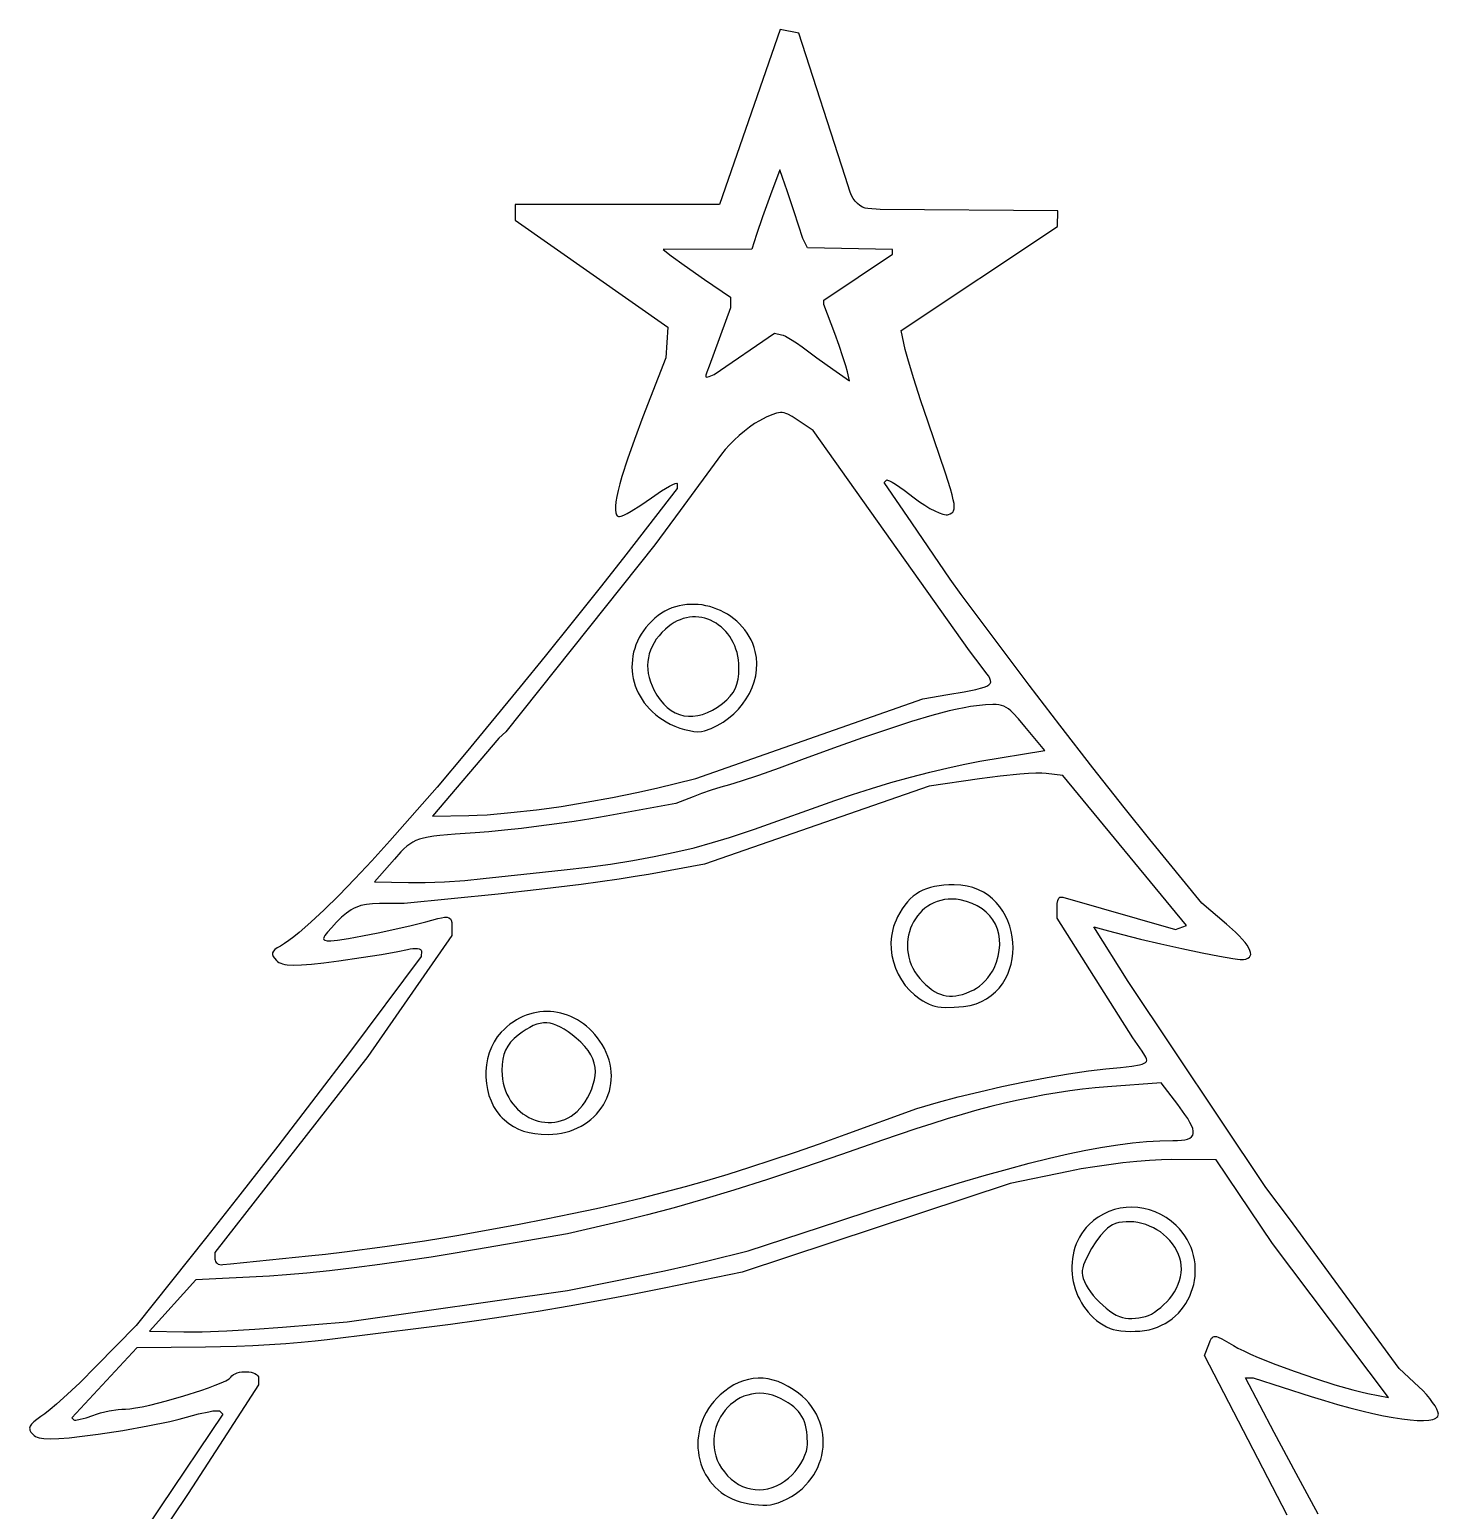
# Model space of a CAD drawing. Extents: x 0.91 to 4.59, y 1.46 to 6.32.
# Drawn here: x 1.56 to 3.913, y 3.852 to 6.323 of the extents above; entities that cross this region are included whole.
import ezdxf

# ---------------------------------------------------------------- set-up
doc = ezdxf.new("R2010")
doc.units = 0
doc.layers.add('LAYER_1', color=18, linetype='CONTINUOUS')

msp = doc.modelspace()

# ---------------------------------------------------------------- linework, layer by layer
at = {"layer": 'LAYER_1'}
for points in [[(3.7117, 3.8454), (3.6751, 3.9129), (3.6385, 3.9818), (3.5904, 4.0729), (3.6032, 4.0729), (3.7004, 4.0418), (3.7227, 4.0348), (3.7443, 4.0285), (3.765, 4.0228), (3.7846, 4.0177), (3.8033, 4.0133), (3.8208, 4.0096), (3.837, 4.0066), (3.8519, 4.0042), (3.8654, 4.0026), (3.8774, 4.0017), (3.8878, 4.0016), (3.8965, 4.0022), (3.9035, 4.0035), (3.9062, 4.0045), (3.9085, 4.0056), (3.9103, 4.007), (3.9116, 4.0085), (3.9124, 4.0103), (3.9127, 4.0122), (3.912, 4.0159), (3.9101, 4.0205), (3.9071, 4.0259), (3.9031, 4.0319), (3.8982, 4.0383), (3.8926, 4.0449), (3.8865, 4.0515), (3.8799, 4.0579), (3.8472, 4.0885), (3.6642, 4.3385), (3.6243, 4.3906), (3.3949, 4.7344), (3.3376, 4.8259), (3.3621, 4.8188), (3.3853, 4.8126), (3.4153, 4.8053), (3.4492, 4.7974), (3.4844, 4.7896), (3.518, 4.7824), (3.5473, 4.7766), (3.5695, 4.7726), (3.5771, 4.7715), (3.5819, 4.7711), (3.587, 4.7712), (3.5912, 4.7719), (3.5946, 4.7731), (3.597, 4.7748), (3.5986, 4.777), (3.5993, 4.7796), (3.5991, 4.7828), (3.5981, 4.7863), (3.5962, 4.7903), (3.5934, 4.7948), (3.5898, 4.7996), (3.5853, 4.8049), (3.58, 4.8106), (3.5739, 4.8167), (3.5591, 4.8301), (3.5179, 4.8653), (3.4308, 4.9717), (3.3879, 5.0249), (3.3357, 5.0912), (3.2807, 5.1621), (3.2296, 5.2292), (3.1156, 5.3802), (3.0975, 5.4062), (3.0332, 5.4998), (2.987, 5.5674), (2.991, 5.5714), (2.9916, 5.5716), (2.9927, 5.5715), (2.9959, 5.5703), (3.0005, 5.5679), (3.0063, 5.5644), (3.0206, 5.5546), (3.0374, 5.5419), (3.0462, 5.5353), (3.055, 5.5293), (3.0636, 5.5241), (3.0717, 5.5199), (3.079, 5.5166), (3.0855, 5.5145), (3.0907, 5.5136), (3.0929, 5.5136), (3.0946, 5.514), (3.0975, 5.5152), (3.1, 5.5165), (3.1019, 5.5181), (3.1033, 5.5203), (3.1042, 5.5232), (3.1044, 5.5271), (3.1039, 5.5321), (3.1026, 5.5386), (3.1006, 5.5468), (3.0978, 5.5568), (3.0894, 5.5832), (3.0605, 5.6679), (3.0479, 5.7052), (3.0366, 5.7405), (3.0277, 5.7699), (3.0226, 5.7893), (3.0156, 5.8209), (3.2766, 5.9948), (3.2773, 6.0208), (2.9804, 6.023), (2.9598, 6.0245), (2.9554, 6.0254), (2.951, 6.0271), (2.9467, 6.0297), (2.9427, 6.033), (2.939, 6.037), (2.9357, 6.0415), (2.9329, 6.0466), (2.9307, 6.0521), (2.9221, 6.0781), (2.845, 6.3174), (2.8137, 6.3233), (2.7123, 6.0312), (2.371, 6.0312), (2.3713, 6.0052), (2.6262, 5.8267), (2.6229, 5.7752), (2.5844, 5.6768), (2.5702, 5.6392), (2.5585, 5.6061), (2.5495, 5.5776), (2.546, 5.5651), (2.5431, 5.5539), (2.541, 5.5439), (2.5395, 5.5351), (2.5387, 5.5277), (2.5386, 5.5215), (2.5391, 5.5167), (2.5404, 5.5132), (2.5414, 5.512), (2.5424, 5.5111), (2.5437, 5.5106), (2.5452, 5.5104), (2.5481, 5.5111), (2.5525, 5.5129), (2.5583, 5.5158), (2.5651, 5.5196), (2.581, 5.5296), (2.5986, 5.5417), (2.6154, 5.5533), (2.6291, 5.5615), (2.6344, 5.5642), (2.6384, 5.5658), (2.6409, 5.5661), (2.6415, 5.5658), (2.6417, 5.5652), (2.6416, 5.5573), (2.5558, 5.4466), (2.5153, 5.3949), (2.4686, 5.3362), (2.4215, 5.2776), (2.3797, 5.2263), (2.2893, 5.1167), (2.2408, 5.0586), (2.1617, 4.9694), (2.1317, 4.9361), (2.1033, 4.9056), (2.0768, 4.8781), (2.0523, 4.8539), (2.0302, 4.8332), (2.0104, 4.8161), (2.0016, 4.809), (1.9934, 4.8029), (1.9859, 4.7977), (1.9792, 4.7936), (1.974, 4.7905), (1.9701, 4.7876), (1.9675, 4.7849), (1.9661, 4.7822), (1.9659, 4.7794), (1.967, 4.7764), (1.9691, 4.7732), (1.9724, 4.7696), (1.9744, 4.7678), (1.9768, 4.7662), (1.9796, 4.7649), (1.9828, 4.7638), (1.9865, 4.7629), (1.9907, 4.7623), (2.0012, 4.7618), (2.0145, 4.7622), (2.0312, 4.7635), (2.0517, 4.7658), (2.0765, 4.769), (2.1139, 4.7743), (2.1479, 4.7796), (2.175, 4.7843), (2.1913, 4.7877), (2.196, 4.7888), (2.2004, 4.7895), (2.2044, 4.7897), (2.2078, 4.7896), (2.2107, 4.789), (2.2128, 4.7881), (2.2141, 4.7868), (2.2146, 4.7851), (2.2144, 4.776), (2.0943, 4.616), (2.0383, 4.5422), (1.9747, 4.4595), (1.9114, 4.3781), (1.8561, 4.308), (1.7382, 4.1601), (1.6718, 4.0923), (1.644, 4.0647), (1.6172, 4.0396), (1.6053, 4.0289), (1.5947, 4.0198), (1.5859, 4.0128), (1.5793, 4.0081), (1.5725, 4.0035), (1.5672, 3.9994), (1.5635, 3.9957), (1.5612, 3.9923), (1.5606, 3.9906), (1.5604, 3.989), (1.5605, 3.9873), (1.5609, 3.9857), (1.5627, 3.9823), (1.5658, 3.9786), (1.5678, 3.9768), (1.5702, 3.9752), (1.5729, 3.9739), (1.5762, 3.9728), (1.58, 3.972), (1.5844, 3.9714), (1.5952, 3.9709), (1.6091, 3.9714), (1.6267, 3.9729), (1.6484, 3.9754), (1.6748, 3.9788), (1.7162, 3.9851), (1.7579, 3.9926), (1.7948, 4.0002), (1.81, 4.0038), (1.8222, 4.0071), (1.8423, 4.0126), (1.8596, 4.0163), (1.8665, 4.0175), (1.8721, 4.018), (1.876, 4.018), (1.8773, 4.0177), (1.878, 4.0173), (1.883, 4.0123), (1.779, 3.8577), (1.7186, 3.7681)], [(3.66, 3.8438), (3.522, 4.11), (3.5292, 4.1287), (3.5317, 4.1346), (3.534, 4.1388), (3.5353, 4.1402), (3.5367, 4.1412), (3.5384, 4.1418), (3.5403, 4.1419), (3.5424, 4.1416), (3.5449, 4.1408), (3.5512, 4.138), (3.5703, 4.1268), (3.578, 4.1225), (3.5877, 4.1177), (3.5991, 4.1125), (3.612, 4.1069), (3.6414, 4.0952), (3.6737, 4.0832), (3.7072, 4.0717), (3.7398, 4.0613), (3.7696, 4.0528), (3.7829, 4.0494), (3.7947, 4.0468), (3.8291, 4.0398), (3.6354, 4.297), (3.5417, 4.4368), (3.4672, 4.4372), (3.4502, 4.4368), (3.4305, 4.4357), (3.4089, 4.4339), (3.3859, 4.4315), (3.3624, 4.4286), (3.339, 4.4252), (3.3164, 4.4215), (3.2953, 4.4175), (3.1979, 4.3975), (2.75, 4.2492), (2.6198, 4.2227), (2.5668, 4.2122), (2.5138, 4.2021), (2.4613, 4.1927), (2.4096, 4.1838), (2.3591, 4.1757), (2.3102, 4.1683), (2.2633, 4.1618), (2.2188, 4.1561), (2.0573, 4.1362), (2.0372, 4.134), (2.0139, 4.1318), (1.9882, 4.1298), (1.9611, 4.128), (1.9333, 4.1265), (1.9056, 4.1253), (1.879, 4.1244), (1.8542, 4.1239), (1.7396, 4.1227), (1.6308, 4.0063), (1.6343, 4.0029), (1.6355, 4.0024), (1.6378, 4.0024), (1.645, 4.0036), (1.6547, 4.0062), (1.6659, 4.0101), (1.6721, 4.0123), (1.6789, 4.0143), (1.6935, 4.0177), (1.708, 4.02), (1.7145, 4.0206), (1.7204, 4.0208), (1.7278, 4.0213), (1.7373, 4.0226), (1.7485, 4.0247), (1.761, 4.0274), (1.7888, 4.0344), (1.8181, 4.0427), (1.8462, 4.0517), (1.859, 4.0561), (1.8704, 4.0604), (1.8802, 4.0644), (1.8881, 4.0681), (1.8936, 4.0713), (1.8954, 4.0727), (1.8965, 4.0739), (1.8983, 4.0762), (1.9008, 4.0782), (1.9037, 4.0798), (1.9071, 4.0811), (1.9108, 4.0821), (1.9147, 4.0827), (1.9186, 4.0831), (1.9226, 4.0831), (1.9265, 4.0828), (1.9302, 4.0822), (1.9336, 4.0813), (1.9366, 4.0801), (1.9391, 4.0786), (1.9411, 4.0768), (1.9423, 4.0747), (1.9427, 4.0724), (1.9427, 4.0614), (1.8776, 3.9604), (1.8252, 3.8799), (1.7707, 3.7984)]]:
    msp.add_lwpolyline(points, dxfattribs=at)
for points in [[(2.9294, 5.7371), (2.926, 5.7523), (2.9233, 5.762), (2.9184, 5.7773), (2.912, 5.7959), (2.9047, 5.8159), (2.8867, 5.8643), (2.8867, 5.8715), (3.0013, 5.9485), (3.0013, 5.9563), (2.8592, 5.9592), (2.8514, 5.9749), (2.837, 6.0191), (2.8254, 6.0542), (2.8177, 6.0764), (2.8129, 6.0894), (2.7973, 6.0478), (2.7841, 6.0111), (2.7741, 5.9814), (2.7665, 5.9566), (2.6185, 5.9564), (2.6315, 5.946), (2.6533, 5.9301), (2.6875, 5.9062), (2.7305, 5.8766), (2.7305, 5.8589), (2.6952, 5.7613), (2.6911, 5.7513), (2.6895, 5.7466), (2.6893, 5.745), (2.6895, 5.744), (2.6902, 5.7435), (2.6914, 5.7434), (2.6952, 5.7445), (2.7035, 5.7476), (2.8043, 5.8169), (2.8159, 5.814), (2.8187, 5.8131), (2.8223, 5.8115), (2.8309, 5.8068), (2.8408, 5.8006), (2.8506, 5.7936), (2.8751, 5.7755), (2.9015, 5.7566)], [(2.4479, 5.0267), (2.4895, 5.0335), (2.5334, 5.0416), (2.5744, 5.0498), (2.6072, 5.0572), (2.6727, 5.0734), (3.0521, 5.2065), (3.0938, 5.2135), (3.1207, 5.2181), (3.1406, 5.222), (3.1482, 5.2238), (3.1542, 5.2256), (3.1588, 5.2274), (3.1622, 5.2294), (3.1642, 5.2317), (3.1651, 5.2341), (3.165, 5.237), (3.1638, 5.2402), (3.1618, 5.2439), (3.1589, 5.2482), (3.1511, 5.2586), (3.1297, 5.2865), (2.8689, 5.6544), (2.8421, 5.672), (2.8336, 5.6774), (2.8264, 5.6812), (2.8232, 5.6826), (2.8201, 5.6835), (2.817, 5.684), (2.8139, 5.6841), (2.8107, 5.6838), (2.8074, 5.6831), (2.7997, 5.6805), (2.7904, 5.6762), (2.7789, 5.6703), (2.771, 5.6657), (2.7626, 5.6599), (2.7539, 5.6533), (2.7452, 5.646), (2.7368, 5.6382), (2.7289, 5.6303), (2.7217, 5.6223), (2.7156, 5.6146), (2.6465, 5.5208), (2.6044, 5.4635), (2.3558, 5.151), (2.3438, 5.1406), (2.2329, 5.0104), (2.2936, 5.0114), (2.3076, 5.0119), (2.3245, 5.0129), (2.3639, 5.0163), (2.4067, 5.0211), (2.4278, 5.0238)], [(2.6301, 5.1642), (2.638, 5.1606), (2.646, 5.1575), (2.6541, 5.155), (2.662, 5.1532), (2.6695, 5.1519), (2.6763, 5.1514), (2.6824, 5.1516), (2.6874, 5.1526), (2.6983, 5.1566), (2.7086, 5.1615), (2.7184, 5.1673), (2.7276, 5.1738), (2.736, 5.181), (2.7438, 5.1888), (2.7508, 5.1972), (2.757, 5.206), (2.7624, 5.2153), (2.7668, 5.2249), (2.7703, 5.2347), (2.7728, 5.2448), (2.7743, 5.2549), (2.7747, 5.2651), (2.7739, 5.2753), (2.7731, 5.2804), (2.772, 5.2854), (2.7701, 5.292), (2.7678, 5.2984), (2.765, 5.3046), (2.7619, 5.3105), (2.7584, 5.3161), (2.7545, 5.3215), (2.7504, 5.3265), (2.7459, 5.3313), (2.7412, 5.3358), (2.7362, 5.34), (2.731, 5.3439), (2.7255, 5.3474), (2.7199, 5.3506), (2.7141, 5.3536), (2.7081, 5.3561), (2.7021, 5.3583), (2.6959, 5.3602), (2.6896, 5.3617), (2.6833, 5.3629), (2.6769, 5.3636), (2.6705, 5.364), (2.6641, 5.364), (2.6577, 5.3636), (2.6513, 5.3628), (2.645, 5.3616), (2.6388, 5.36), (2.6327, 5.358), (2.6268, 5.3555), (2.6209, 5.3526), (2.6153, 5.3492), (2.6098, 5.3454), (2.6046, 5.3411), (2.5991, 5.3361), (2.5941, 5.3309), (2.5895, 5.3255), (2.5853, 5.3199), (2.5816, 5.3142), (2.5782, 5.3084), (2.5753, 5.3024), (2.5728, 5.2964), (2.5707, 5.2903), (2.569, 5.2841), (2.5677, 5.2779), (2.5668, 5.2716), (2.5663, 5.2653), (2.5662, 5.259), (2.5665, 5.2528), (2.5672, 5.2466), (2.5683, 5.2404), (2.5698, 5.2343), (2.5717, 5.2282), (2.5739, 5.2223), (2.5766, 5.2165), (2.5796, 5.2108), (2.583, 5.2052), (2.5867, 5.1998), (2.5909, 5.1946), (2.5954, 5.1895), (2.6003, 5.1847), (2.6055, 5.1801), (2.6111, 5.1757), (2.6171, 5.1716), (2.6234, 5.1677)], [(2.7173, 5.1987), (2.7244, 5.2047), (2.7303, 5.2108), (2.7351, 5.2171), (2.7388, 5.2238), (2.7415, 5.231), (2.7434, 5.239), (2.7445, 5.2479), (2.7448, 5.2579), (2.7446, 5.2646), (2.744, 5.2711), (2.7429, 5.2774), (2.7416, 5.2835), (2.7398, 5.2893), (2.7377, 5.2949), (2.7353, 5.3002), (2.7326, 5.3053), (2.7296, 5.3101), (2.7263, 5.3146), (2.7228, 5.3188), (2.7191, 5.3227), (2.7151, 5.3263), (2.7109, 5.3295), (2.7066, 5.3325), (2.7021, 5.335), (2.6974, 5.3373), (2.6926, 5.3392), (2.6877, 5.3407), (2.6827, 5.3418), (2.6777, 5.3426), (2.6725, 5.3429), (2.6674, 5.3429), (2.6622, 5.3424), (2.657, 5.3415), (2.6518, 5.3402), (2.6466, 5.3384), (2.6415, 5.3362), (2.6365, 5.3335), (2.6315, 5.3304), (2.6266, 5.3267), (2.6219, 5.3226), (2.6163, 5.3171), (2.6113, 5.3114), (2.6068, 5.3056), (2.603, 5.2996), (2.5997, 5.2935), (2.5971, 5.2874), (2.595, 5.2811), (2.5935, 5.2747), (2.5926, 5.2683), (2.5923, 5.2617), (2.5926, 5.2551), (2.5934, 5.2484), (2.5949, 5.2417), (2.597, 5.2349), (2.5997, 5.228), (2.6029, 5.2211), (2.6079, 5.2123), (2.6133, 5.2045), (2.6191, 5.1976), (2.6252, 5.1918), (2.6317, 5.1868), (2.6385, 5.1829), (2.6455, 5.18), (2.6528, 5.178), (2.6603, 5.1771), (2.668, 5.1771), (2.6759, 5.1782), (2.684, 5.1802), (2.6922, 5.1833), (2.7005, 5.1874), (2.7089, 5.1925)], [(2.3177, 4.9061), (2.3854, 4.9136), (2.4531, 4.9208), (2.4922, 4.9253), (2.5304, 4.9304), (2.5674, 4.9363), (2.6032, 4.9429), (2.6375, 4.9501), (2.67, 4.9578), (2.7007, 4.9662), (2.7292, 4.975), (2.7708, 4.9888), (2.9047, 5.0365), (2.9344, 5.0467), (2.966, 5.0567), (2.9985, 5.0665), (3.0313, 5.0756), (3.0633, 5.084), (3.0939, 5.0913), (3.1221, 5.0974), (3.1471, 5.102), (3.2555, 5.1199), (3.2223, 5.1601), (3.2116, 5.1729), (3.2027, 5.1825), (3.1987, 5.1862), (3.1948, 5.1894), (3.191, 5.1919), (3.1871, 5.1938), (3.183, 5.1953), (3.1787, 5.1963), (3.174, 5.1968), (3.1688, 5.197), (3.1567, 5.1964), (3.1414, 5.1947), (3.1316, 5.1933), (3.1208, 5.1914), (3.1089, 5.189), (3.0959, 5.186), (3.0667, 5.1782), (3.0329, 5.1682), (2.9944, 5.1559), (2.9511, 5.1412), (2.9026, 5.124), (2.849, 5.1042), (2.8121, 5.0908), (2.7772, 5.0785), (2.7483, 5.0688), (2.7292, 5.0629), (2.7147, 5.0587), (2.6985, 5.0536), (2.6825, 5.0481), (2.6686, 5.0429), (2.6393, 5.0313), (2.523, 5.0103), (2.4975, 5.006), (2.4698, 5.0017), (2.4406, 4.9975), (2.4108, 4.9936), (2.3815, 4.99), (2.3534, 4.9869), (2.3274, 4.9845), (2.3046, 4.9827), (2.2711, 4.9804), (2.2455, 4.9782), (2.2351, 4.977), (2.2261, 4.9756), (2.2183, 4.9739), (2.2114, 4.972), (2.2054, 4.9697), (2.2, 4.967), (2.195, 4.9638), (2.1902, 4.9601), (2.1854, 4.9558), (2.1805, 4.9508), (2.1695, 4.9385), (2.1365, 4.901), (2.1933, 4.8997), (2.2206, 4.8998), (2.2532, 4.901), (2.2869, 4.9032)], [(1.8958, 4.2631), (2.026, 4.2764), (2.0547, 4.2795), (2.0861, 4.2832), (2.1535, 4.292), (2.2199, 4.3017), (2.2501, 4.3065), (2.277, 4.3111), (2.3776, 4.3295), (2.4231, 4.3383), (2.4661, 4.347), (2.5068, 4.3556), (2.5457, 4.3644), (2.5832, 4.3733), (2.6196, 4.3825), (2.6554, 4.3921), (2.691, 4.4022), (2.7268, 4.4129), (2.7631, 4.4243), (2.8003, 4.4365), (2.839, 4.4496), (2.8793, 4.4637), (2.9219, 4.479), (3.0417, 4.5223), (3.0781, 4.5328), (3.1108, 4.5417), (3.1464, 4.5505), (3.1837, 4.559), (3.2217, 4.5669), (3.2592, 4.574), (3.2951, 4.5802), (3.3282, 4.5851), (3.3573, 4.5885), (3.3821, 4.591), (3.4006, 4.5932), (3.4135, 4.5954), (3.4181, 4.5966), (3.4215, 4.5979), (3.4238, 4.5994), (3.4252, 4.6011), (3.4257, 4.6031), (3.4254, 4.6054), (3.4244, 4.608), (3.4227, 4.611), (3.4178, 4.6183), (3.4023, 4.6406), (3.276, 4.8403), (3.276, 4.8576), (3.2764, 4.8644), (3.2774, 4.8699), (3.2789, 4.8736), (3.2798, 4.8746), (3.2808, 4.875), (3.2855, 4.875), (3.4736, 4.8211), (3.4922, 4.8281), (3.2855, 5.0781), (3.2578, 5.0816), (3.2506, 5.0821), (3.2405, 5.082), (3.228, 5.0815), (3.2137, 5.0805), (3.1811, 5.0774), (3.1464, 5.0729), (3.0625, 5.0607), (2.6875, 4.9301), (2.5938, 4.9132), (2.5717, 4.9095), (2.545, 4.9054), (2.4814, 4.8966), (2.4114, 4.8879), (2.343, 4.8804), (2.186, 4.8646), (2.1444, 4.8646), (2.133, 4.8642), (2.1228, 4.8631), (2.1137, 4.8612), (2.1094, 4.8598), (2.1053, 4.8581), (2.1012, 4.8562), (2.0973, 4.854), (2.0894, 4.8486), (2.0814, 4.8417), (2.0729, 4.8333), (2.0642, 4.8241), (2.0578, 4.8169), (2.0536, 4.8114), (2.0523, 4.8092), (2.0515, 4.8074), (2.0512, 4.806), (2.0515, 4.8048), (2.0522, 4.8039), (2.0535, 4.8032), (2.0574, 4.8024), (2.0632, 4.8023), (2.0746, 4.8034), (2.0929, 4.8062), (2.1162, 4.8105), (2.1426, 4.8158), (2.1703, 4.8217), (2.1974, 4.8279), (2.222, 4.8339), (2.2422, 4.8394), (2.2483, 4.8409), (2.2533, 4.8417), (2.2574, 4.8417), (2.2606, 4.8409), (2.2629, 4.8392), (2.2645, 4.8366), (2.2653, 4.8331), (2.2656, 4.8286), (2.2656, 4.811), (2.1252, 4.6094), (1.8698, 4.2819), (1.8698, 4.2711), (1.8701, 4.269), (1.8708, 4.2671), (1.872, 4.2654), (1.8736, 4.264), (1.8755, 4.2628), (1.8778, 4.2621), (1.8802, 4.2617), (1.8828, 4.2618)], [(3.0677, 4.6944), (3.0716, 4.6932), (3.0767, 4.6923), (3.0827, 4.6917), (3.0895, 4.6913), (3.1044, 4.6914), (3.1121, 4.6919), (3.1198, 4.6927), (3.1306, 4.6946), (3.1407, 4.6974), (3.1499, 4.7011), (3.1584, 4.7057), (3.1661, 4.711), (3.1731, 4.7169), (3.1793, 4.7235), (3.1848, 4.7307), (3.1895, 4.7383), (3.1935, 4.7464), (3.1968, 4.7548), (3.1993, 4.7635), (3.2011, 4.7724), (3.2021, 4.7815), (3.2025, 4.7906), (3.2022, 4.7998), (3.2011, 4.809), (3.1994, 4.818), (3.1969, 4.8268), (3.1938, 4.8355), (3.19, 4.8438), (3.1855, 4.8517), (3.1803, 4.8592), (3.1745, 4.8662), (3.168, 4.8726), (3.1608, 4.8784), (3.153, 4.8834), (3.1445, 4.8877), (3.1354, 4.8912), (3.1257, 4.8937), (3.1153, 4.8953), (3.1043, 4.8958), (3.0953, 4.8957), (3.0869, 4.8952), (3.079, 4.8943), (3.0715, 4.893), (3.0646, 4.8914), (3.058, 4.8893), (3.0519, 4.8868), (3.0461, 4.8839), (3.0407, 4.8804), (3.0355, 4.8766), (3.0307, 4.8722), (3.0261, 4.8673), (3.0217, 4.8618), (3.0175, 4.8558), (3.0135, 4.8493), (3.0096, 4.8422), (3.0071, 4.837), (3.005, 4.8318), (3.0031, 4.8265), (3.0016, 4.8211), (3.0004, 4.8157), (2.9995, 4.8103), (2.9985, 4.7994), (2.9988, 4.7885), (3.0001, 4.7776), (3.0026, 4.767), (3.0061, 4.7566), (3.0106, 4.7466), (3.0161, 4.737), (3.0225, 4.728), (3.0299, 4.7196), (3.0381, 4.712), (3.0472, 4.7052), (3.052, 4.7021), (3.0571, 4.6993), (3.0623, 4.6967)], [(3.1368, 4.7205), (3.1415, 4.7232), (3.1464, 4.7267), (3.1512, 4.7309), (3.156, 4.7356), (3.1604, 4.7407), (3.1644, 4.746), (3.1679, 4.7514), (3.1707, 4.7568), (3.1747, 4.7668), (3.1777, 4.7767), (3.1795, 4.7864), (3.1803, 4.7958), (3.18, 4.8049), (3.1787, 4.8137), (3.1764, 4.822), (3.1731, 4.8299), (3.1689, 4.8372), (3.1637, 4.844), (3.1576, 4.8502), (3.1507, 4.8558), (3.1428, 4.8606), (3.1342, 4.8648), (3.1247, 4.8681), (3.1144, 4.8706), (3.1075, 4.8716), (3.1007, 4.872), (3.0941, 4.8719), (3.0878, 4.8712), (3.0817, 4.8699), (3.0759, 4.8682), (3.0703, 4.8659), (3.0649, 4.8632), (3.0599, 4.8601), (3.0552, 4.8566), (3.0508, 4.8527), (3.0467, 4.8485), (3.0429, 4.844), (3.0395, 4.8391), (3.0364, 4.8341), (3.0337, 4.8287), (3.0314, 4.8232), (3.0295, 4.8175), (3.028, 4.8116), (3.027, 4.8056), (3.0263, 4.7996), (3.0261, 4.7934), (3.0264, 4.7872), (3.0271, 4.781), (3.0284, 4.7748), (3.0301, 4.7686), (3.0323, 4.7625), (3.0351, 4.7565), (3.0384, 4.7506), (3.0422, 4.7448), (3.0466, 4.7393), (3.0516, 4.7339), (3.0567, 4.7291), (3.0616, 4.7248), (3.0665, 4.7211), (3.0714, 4.7179), (3.0762, 4.7152), (3.0811, 4.7131), (3.086, 4.7115), (3.091, 4.7105), (3.0961, 4.71), (3.1013, 4.7099), (3.1067, 4.7104), (3.1122, 4.7115), (3.118, 4.713), (3.124, 4.715), (3.1303, 4.7175)], [(2.3532, 4.5034), (2.3608, 4.4974), (2.3686, 4.4923), (2.3767, 4.4882), (2.3853, 4.4848), (2.3944, 4.4823), (2.4042, 4.4805), (2.4148, 4.4795), (2.4262, 4.4792), (2.434, 4.4794), (2.4415, 4.4801), (2.4487, 4.4812), (2.4558, 4.4828), (2.4626, 4.4848), (2.4691, 4.4871), (2.4754, 4.4899), (2.4814, 4.493), (2.4871, 4.4964), (2.4926, 4.5002), (2.4977, 4.5042), (2.5025, 4.5086), (2.507, 4.5132), (2.5111, 4.518), (2.515, 4.5231), (2.5184, 4.5285), (2.5215, 4.534), (2.5242, 4.5397), (2.5265, 4.5456), (2.5284, 4.5516), (2.5299, 4.5577), (2.531, 4.564), (2.5316, 4.5703), (2.5318, 4.5768), (2.5316, 4.5833), (2.5309, 4.5898), (2.5297, 4.5964), (2.528, 4.603), (2.5259, 4.6095), (2.5232, 4.6161), (2.5201, 4.6226), (2.5164, 4.629), (2.5125, 4.6349), (2.5084, 4.6405), (2.5042, 4.6458), (2.4997, 4.6507), (2.4951, 4.6553), (2.4903, 4.6596), (2.4853, 4.6635), (2.4802, 4.6671), (2.475, 4.6704), (2.4697, 4.6733), (2.4642, 4.6759), (2.4587, 4.6782), (2.4531, 4.6801), (2.4474, 4.6816), (2.4417, 4.6829), (2.4359, 4.6837), (2.4301, 4.6843), (2.4243, 4.6845), (2.4185, 4.6843), (2.4126, 4.6838), (2.4068, 4.6829), (2.4011, 4.6817), (2.3953, 4.6801), (2.3897, 4.6782), (2.3841, 4.6759), (2.3785, 4.6732), (2.3731, 4.6702), (2.3677, 4.6668), (2.3625, 4.6631), (2.3574, 4.659), (2.3525, 4.6545), (2.3477, 4.6497), (2.3413, 4.642), (2.3359, 4.6337), (2.3314, 4.6247), (2.3278, 4.6152), (2.325, 4.6054), (2.3232, 4.5953), (2.3223, 4.585), (2.3222, 4.5746), (2.3231, 4.5644), (2.3248, 4.5542), (2.3273, 4.5444), (2.3308, 4.535), (2.3351, 4.526), (2.3403, 4.5177), (2.3463, 4.5102), (2.3496, 4.5067)], [(2.4836, 4.5274), (2.488, 4.5336), (2.492, 4.5404), (2.4957, 4.5477), (2.4989, 4.5553), (2.5015, 4.563), (2.5035, 4.5704), (2.5048, 4.5774), (2.5052, 4.5838), (2.5047, 4.5911), (2.5032, 4.5982), (2.5008, 4.6053), (2.4973, 4.6122), (2.4928, 4.6192), (2.4873, 4.626), (2.4807, 4.6329), (2.4732, 4.6397), (2.4661, 4.6454), (2.4594, 4.6505), (2.4529, 4.6547), (2.4468, 4.6583), (2.4408, 4.6611), (2.435, 4.6632), (2.4294, 4.6646), (2.4238, 4.6653), (2.4183, 4.6652), (2.4127, 4.6645), (2.4071, 4.663), (2.4013, 4.6608), (2.3954, 4.6579), (2.3894, 4.6544), (2.383, 4.6501), (2.3764, 4.6451), (2.3693, 4.639), (2.3634, 4.633), (2.3587, 4.6267), (2.355, 4.62), (2.3522, 4.6127), (2.3503, 4.6047), (2.3493, 4.5958), (2.349, 4.5859), (2.3492, 4.5786), (2.35, 4.5716), (2.3512, 4.5648), (2.3529, 4.5584), (2.3549, 4.5521), (2.3574, 4.5462), (2.3603, 4.5406), (2.3635, 4.5353), (2.3671, 4.5303), (2.3709, 4.5256), (2.375, 4.5213), (2.3794, 4.5173), (2.384, 4.5137), (2.3888, 4.5105), (2.3938, 4.5076), (2.399, 4.5052), (2.4043, 4.5031), (2.4097, 4.5014), (2.4152, 4.5002), (2.4207, 4.4994), (2.4263, 4.4991), (2.4319, 4.4992), (2.4375, 4.4997), (2.4431, 4.5008), (2.4486, 4.5023), (2.4541, 4.5043), (2.4594, 4.5068), (2.4646, 4.5099), (2.4696, 4.5135), (2.4745, 4.5176), (2.4792, 4.5222)], [(1.9829, 4.1574), (2.0907, 4.1665), (2.4583, 4.2189), (2.5417, 4.2353), (2.5794, 4.2429), (2.6204, 4.2517), (2.6598, 4.2604), (2.6927, 4.2681), (2.7604, 4.2846), (2.9115, 4.3343), (2.9671, 4.3526), (3.0191, 4.3692), (3.0674, 4.3844), (3.1124, 4.3981), (3.1543, 4.4104), (3.1932, 4.4214), (3.2295, 4.4311), (3.2632, 4.4395), (3.2947, 4.4468), (3.3241, 4.4529), (3.3517, 4.458), (3.3776, 4.462), (3.4021, 4.465), (3.4254, 4.4671), (3.4477, 4.4684), (3.4692, 4.4688), (3.4768, 4.4689), (3.4835, 4.4694), (3.4892, 4.4702), (3.4939, 4.4714), (3.4977, 4.4731), (3.5006, 4.4752), (3.5025, 4.4777), (3.5034, 4.4809), (3.5034, 4.4846), (3.5025, 4.4888), (3.5006, 4.4938), (3.4978, 4.4993), (3.4941, 4.5056), (3.4895, 4.5126), (3.4776, 4.529), (3.45, 4.5653), (3.3602, 4.5585), (3.3393, 4.5567), (3.3184, 4.5545), (3.2974, 4.5518), (3.2762, 4.5487), (3.2548, 4.5451), (3.233, 4.541), (3.211, 4.5364), (3.1884, 4.5313), (3.1654, 4.5256), (3.1418, 4.5194), (3.1176, 4.5125), (3.0927, 4.5051), (3.0669, 4.4971), (3.0404, 4.4885), (2.9844, 4.4693), (2.9163, 4.4455), (2.8523, 4.4237), (2.7923, 4.4039), (2.7364, 4.3861), (2.6844, 4.3703), (2.6364, 4.3565), (2.5923, 4.3447), (2.5521, 4.3348), (2.4583, 4.313), (2.2708, 4.281), (2.2307, 4.2744), (2.1884, 4.2681), (2.1452, 4.262), (2.1024, 4.2565), (2.0613, 4.2517), (2.0231, 4.2476), (1.9892, 4.2446), (1.9607, 4.2427), (1.8381, 4.2364), (1.7608, 4.151), (1.8179, 4.1497), (1.8316, 4.1496), (1.8486, 4.1498), (1.8899, 4.1514), (1.9365, 4.154)], [(3.3646, 4.1553), (3.3695, 4.1537), (3.3755, 4.1523), (3.3825, 4.1513), (3.39, 4.1507), (3.398, 4.1504), (3.4061, 4.1505), (3.4141, 4.1509), (3.4219, 4.1518), (3.4295, 4.1532), (3.4368, 4.1552), (3.4438, 4.1576), (3.4504, 4.1605), (3.4567, 4.1638), (3.4627, 4.1675), (3.4684, 4.1716), (3.4737, 4.1761), (3.4786, 4.181), (3.4831, 4.1861), (3.4873, 4.1915), (3.4911, 4.1972), (3.4945, 4.2032), (3.4975, 4.2093), (3.5001, 4.2156), (3.5023, 4.2221), (3.5041, 4.2288), (3.5054, 4.2355), (3.5063, 4.2423), (3.5068, 4.2492), (3.5068, 4.2562), (3.5063, 4.2631), (3.5054, 4.27), (3.504, 4.2769), (3.5021, 4.2837), (3.4997, 4.2904), (3.4968, 4.297), (3.4934, 4.3035), (3.4895, 4.3098), (3.4851, 4.3159), (3.4802, 4.3218), (3.4747, 4.3274), (3.4667, 4.3344), (3.4581, 4.3405), (3.4492, 4.3456), (3.4399, 4.3498), (3.4304, 4.3531), (3.4207, 4.3555), (3.4109, 4.357), (3.401, 4.3575), (3.3911, 4.3571), (3.3813, 4.3558), (3.3718, 4.3536), (3.3624, 4.3504), (3.3534, 4.3463), (3.3448, 4.3413), (3.3366, 4.3354), (3.329, 4.3285), (3.3245, 4.3237), (3.3204, 4.3186), (3.3167, 4.3133), (3.3134, 4.3078), (3.3105, 4.3021), (3.3079, 4.2963), (3.3058, 4.2903), (3.304, 4.2842), (3.3026, 4.278), (3.3016, 4.2718), (3.301, 4.2655), (3.3007, 4.2591), (3.3007, 4.2527), (3.3012, 4.2463), (3.3019, 4.24), (3.3031, 4.2337), (3.3045, 4.2274), (3.3063, 4.2213), (3.3085, 4.2152), (3.3109, 4.2093), (3.3137, 4.2035), (3.3168, 4.1979), (3.3202, 4.1925), (3.324, 4.1873), (3.328, 4.1823), (3.3324, 4.1775), (3.337, 4.173), (3.3419, 4.1688), (3.3472, 4.1649), (3.3527, 4.1614), (3.3585, 4.1582)], [(3.4286, 4.1771), (3.4334, 4.1794), (3.4386, 4.1824), (3.4439, 4.1862), (3.4493, 4.1904), (3.4545, 4.195), (3.4594, 4.1999), (3.4638, 4.2049), (3.4676, 4.2099), (3.4718, 4.2163), (3.4753, 4.2227), (3.4782, 4.229), (3.4805, 4.2354), (3.4821, 4.2417), (3.4831, 4.248), (3.4835, 4.2543), (3.4832, 4.2605), (3.4824, 4.2667), (3.4809, 4.2728), (3.4788, 4.2788), (3.476, 4.2848), (3.4726, 4.2907), (3.4687, 4.2965), (3.464, 4.3022), (3.4588, 4.3078), (3.4539, 4.3123), (3.4485, 4.3164), (3.4427, 4.3201), (3.4367, 4.3233), (3.4304, 4.3262), (3.4239, 4.3286), (3.4173, 4.3305), (3.4107, 4.332), (3.4041, 4.333), (3.3976, 4.3335), (3.3912, 4.3335), (3.385, 4.3329), (3.3792, 4.3319), (3.3737, 4.3303), (3.3686, 4.3281), (3.364, 4.3254), (3.3603, 4.3225), (3.3565, 4.319), (3.3487, 4.3103), (3.3409, 4.3), (3.3337, 4.2888), (3.3273, 4.2773), (3.3222, 4.2663), (3.3203, 4.2612), (3.3189, 4.2564), (3.318, 4.2521), (3.3177, 4.2483), (3.3182, 4.2437), (3.3195, 4.2387), (3.3216, 4.2334), (3.3245, 4.2278), (3.328, 4.2221), (3.332, 4.2163), (3.3365, 4.2105), (3.3414, 4.2048), (3.3467, 4.1993), (3.3521, 4.1941), (3.3577, 4.1892), (3.3634, 4.1848), (3.3691, 4.181), (3.3747, 4.1777), (3.3802, 4.1752), (3.3854, 4.1735), (3.3901, 4.1726), (3.3953, 4.1721), (3.4009, 4.172), (3.4067, 4.1724), (3.4125, 4.173), (3.4183, 4.1741), (3.4237, 4.1754)], [(2.747, 3.866), (2.7543, 3.8642), (2.7619, 3.8627), (2.7697, 3.8616), (2.7773, 3.8608), (2.7846, 3.8604), (2.7913, 3.8605), (2.7972, 3.861), (2.8021, 3.8619), (2.8102, 3.8644), (2.818, 3.8674), (2.8254, 3.8708), (2.8323, 3.8746), (2.8389, 3.8788), (2.8451, 3.8834), (2.8508, 3.8883), (2.8561, 3.8935), (2.861, 3.899), (2.8655, 3.9047), (2.8696, 3.9107), (2.8732, 3.9169), (2.8763, 3.9233), (2.879, 3.9299), (2.8813, 3.9366), (2.883, 3.9434), (2.8844, 3.9503), (2.8852, 3.9572), (2.8856, 3.9642), (2.8854, 3.9713), (2.8848, 3.9783), (2.8837, 3.9852), (2.8821, 3.9921), (2.8799, 3.9989), (2.8773, 4.0056), (2.8741, 4.0122), (2.8705, 4.0186), (2.8662, 4.0249), (2.8615, 4.0309), (2.8562, 4.0367), (2.8504, 4.0422), (2.844, 4.0474), (2.8355, 4.0534), (2.8271, 4.0586), (2.8187, 4.063), (2.8103, 4.0665), (2.8019, 4.0692), (2.7935, 4.071), (2.7852, 4.0721), (2.7769, 4.0723), (2.7687, 4.0717), (2.7605, 4.0702), (2.7524, 4.068), (2.7444, 4.0649), (2.7365, 4.061), (2.7287, 4.0562), (2.721, 4.0507), (2.7133, 4.0443), (2.7077, 4.0389), (2.7026, 4.0333), (2.698, 4.0274), (2.6938, 4.0214), (2.69, 4.0152), (2.6868, 4.0089), (2.6839, 4.0024), (2.6815, 3.9958), (2.6796, 3.9892), (2.6781, 3.9825), (2.677, 3.9758), (2.6764, 3.969), (2.6761, 3.9623), (2.6763, 3.9556), (2.677, 3.9489), (2.678, 3.9424), (2.6794, 3.9359), (2.6813, 3.9295), (2.6835, 3.9233), (2.6861, 3.9173), (2.6892, 3.9114), (2.6926, 3.9058), (2.6964, 3.9004), (2.7005, 3.8953), (2.7051, 3.8904), (2.71, 3.8858), (2.7153, 3.8816), (2.7209, 3.8777), (2.7269, 3.8742), (2.7333, 3.871), (2.74, 3.8683)], [(2.8338, 3.911), (2.8389, 3.9166), (2.8437, 3.9229), (2.8481, 3.9297), (2.8519, 3.9366), (2.855, 3.9435), (2.8574, 3.9502), (2.8589, 3.9565), (2.8594, 3.9622), (2.8589, 3.9763), (2.8582, 3.9826), (2.8572, 3.9885), (2.8559, 3.994), (2.8543, 3.9992), (2.8523, 4.004), (2.8499, 4.0085), (2.8472, 4.0127), (2.844, 4.0168), (2.8404, 4.0206), (2.8364, 4.0242), (2.8319, 4.0277), (2.8269, 4.0311), (2.8154, 4.0377), (2.808, 4.0411), (2.8007, 4.0437), (2.7934, 4.0455), (2.7863, 4.0466), (2.7793, 4.047), (2.7725, 4.0466), (2.7658, 4.0457), (2.7594, 4.0441), (2.7531, 4.042), (2.7471, 4.0393), (2.7414, 4.0361), (2.736, 4.0324), (2.7309, 4.0283), (2.7262, 4.0237), (2.7218, 4.0188), (2.7178, 4.0135), (2.7142, 4.008), (2.7111, 4.0021), (2.7084, 3.996), (2.7062, 3.9897), (2.7045, 3.9832), (2.7033, 3.9766), (2.7027, 3.9698), (2.7026, 3.963), (2.7032, 3.9561), (2.7044, 3.9492), (2.7062, 3.9424), (2.7087, 3.9356), (2.7119, 3.9288), (2.7157, 3.9222), (2.7204, 3.9158), (2.7258, 3.9095), (2.7316, 3.9039), (2.7377, 3.8991), (2.7441, 3.895), (2.7507, 3.8917), (2.7575, 3.8891), (2.7645, 3.8873), (2.7716, 3.8862), (2.7787, 3.886), (2.7859, 3.8864), (2.7931, 3.8877), (2.8003, 3.8897), (2.8073, 3.8924), (2.8142, 3.8959), (2.821, 3.9002), (2.8275, 3.9052)]]:
    msp.add_lwpolyline(points, close=True, dxfattribs=at)

doc.saveas('drawing.dxf')
